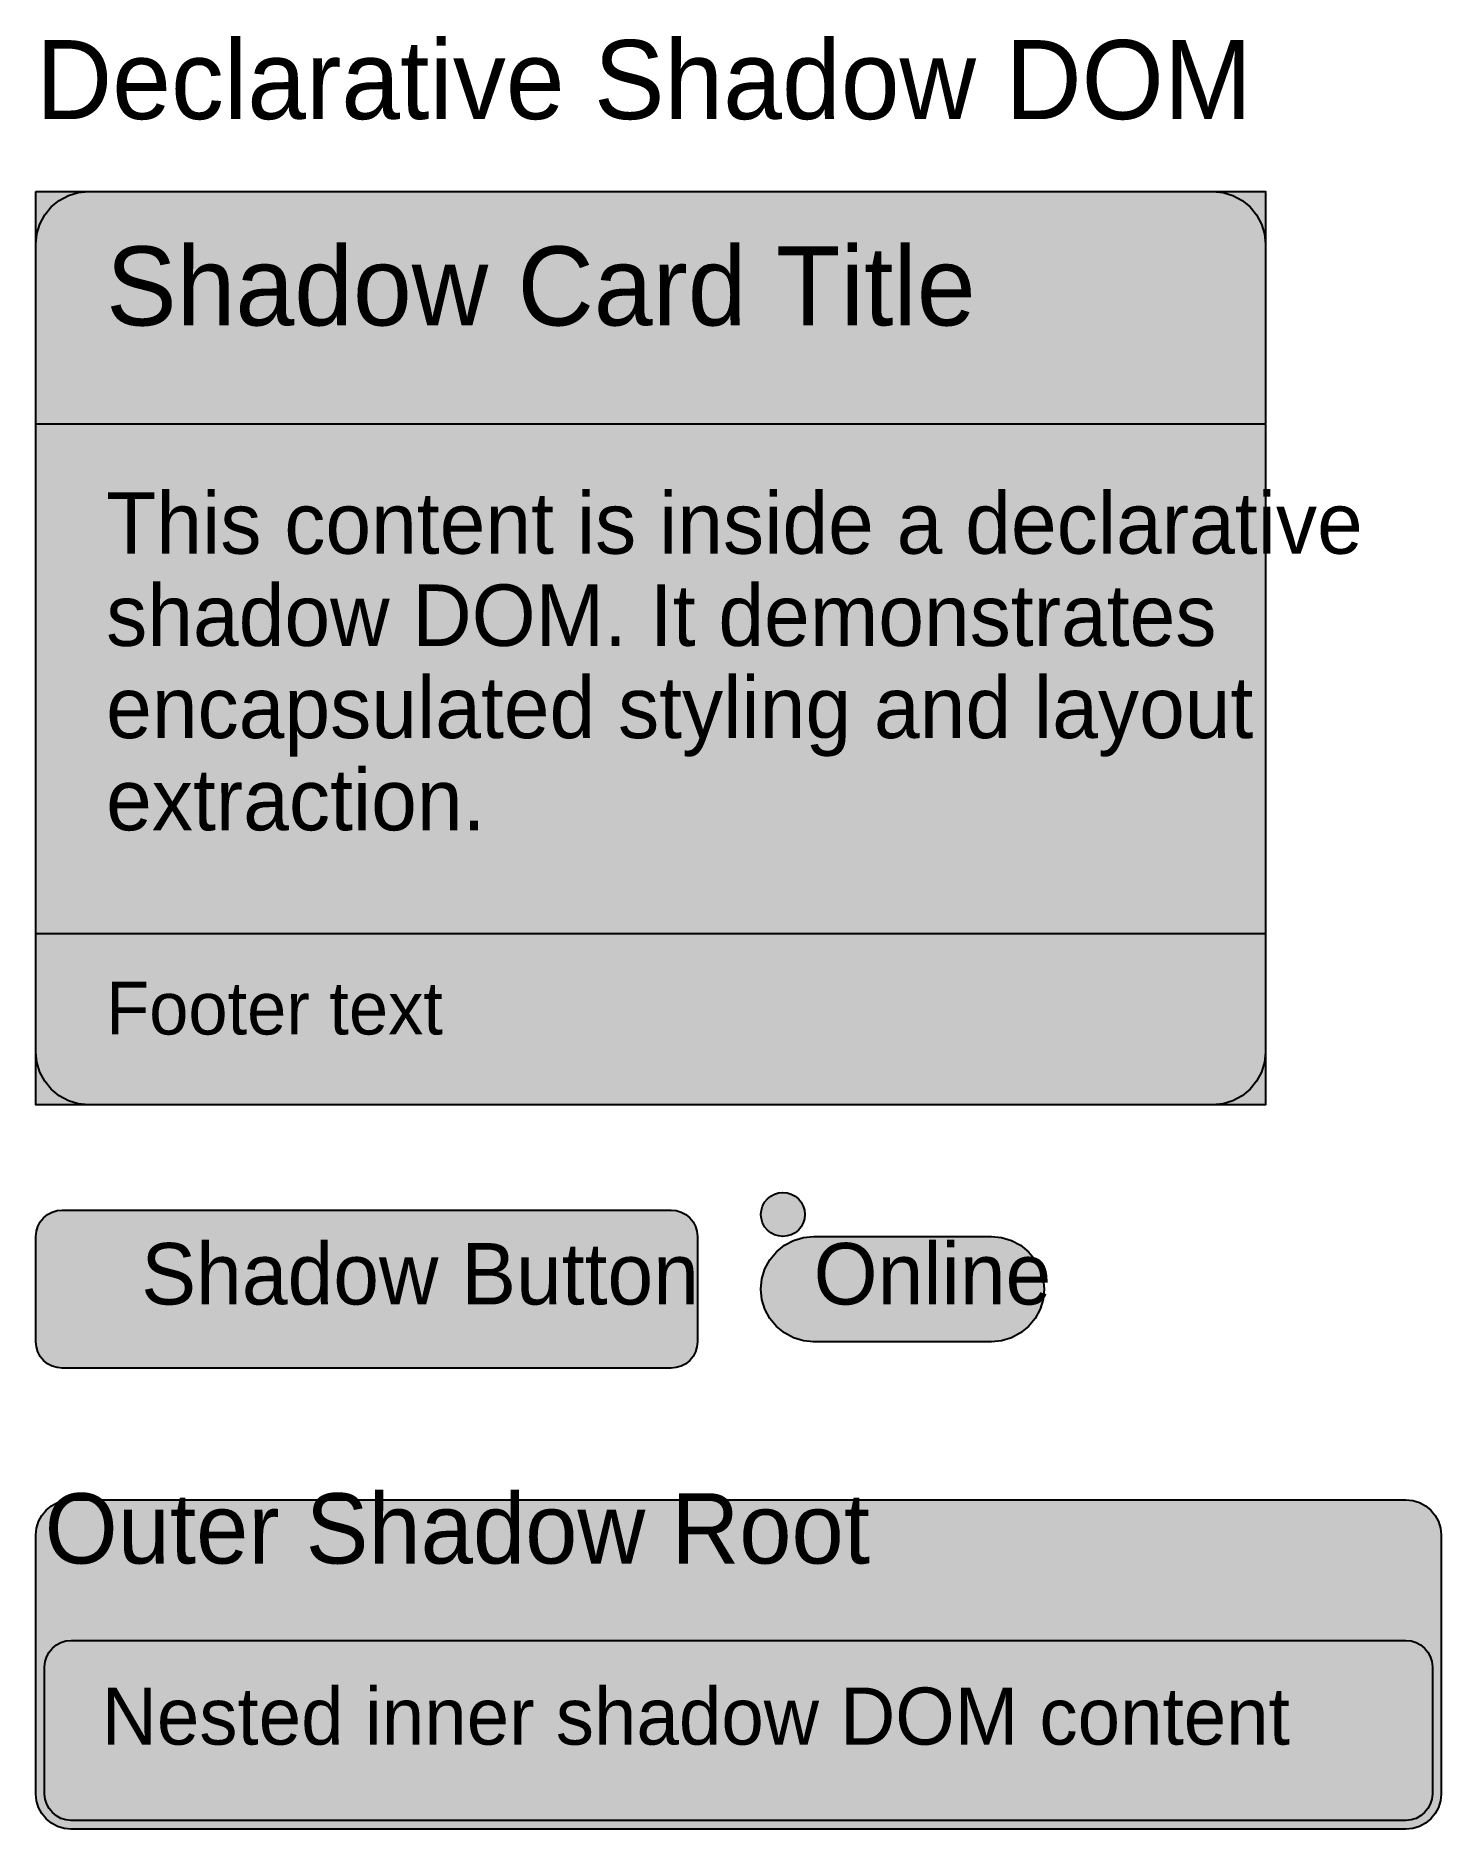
# Model space of a CAD drawing. Extents: x 0 to 320, y 0 to 408.
import ezdxf

# ---------------------------------------------------------------- set-up
doc = ezdxf.new("R2010")
doc.units = 0

msp = doc.modelspace()

# ---------------------------------------------------------------- hatches: boundary and pattern name
at = {"true_color": 0xffffff}
msp.add_hatch(color=256, dxfattribs=at).paths.add_polyline_path([(12, 373), (268, 373), (268, 373), (270.34, 372.77), (272.59, 372.09), (274.67, 370.98), (276.49, 369.49), (277.98, 367.67), (279.09, 365.59), (279.77, 363.34), (280, 361), (280, 177), (280, 177), (279.77, 174.66), (279.09, 172.41), (277.98, 170.33), (276.49, 168.51), (274.67, 167.02), (272.59, 165.91), (270.34, 165.23), (268, 165), (12, 165), (12, 165), (9.66, 165.23), (7.41, 165.91), (5.33, 167.02), (3.51, 168.51), (2.02, 170.33), (0.91, 172.41), (0.23, 174.66), (0, 177), (0, 361), (0, 361), (0.23, 363.34), (0.91, 365.59), (2.02, 367.67), (3.51, 369.49), (5.33, 370.98), (7.41, 372.09), (9.66, 372.77), (12, 373)], flags=0)
at = {"true_color": 0x667eea}
msp.add_hatch(color=256, dxfattribs=at).paths.add_polyline_path([(0, 373), (280, 373), (280, 320), (0, 320)], flags=0)
at = {"true_color": 0xf5f5f5}
msp.add_hatch(color=256, dxfattribs=at).paths.add_polyline_path([(0, 204), (280, 204), (280, 165), (0, 165)], flags=0)
at = {"true_color": 0x4caf50}
msp.add_hatch(color=256, dxfattribs=at).paths.add_polyline_path([(170.11, 145), (170.11, 145), (170.11, 145), (171.08, 144.9), (172.02, 144.62), (172.89, 144.16), (173.64, 143.54), (174.27, 142.78), (174.73, 141.91), (175.01, 140.98), (175.11, 140), (175.11, 140), (175.11, 140), (175.01, 139.02), (174.73, 138.09), (174.27, 137.22), (173.64, 136.46), (172.89, 135.84), (172.02, 135.38), (171.08, 135.1), (170.11, 135), (170.11, 135), (170.11, 135), (169.13, 135.1), (168.2, 135.38), (167.33, 135.84), (166.57, 136.46), (165.95, 137.22), (165.49, 138.09), (165.21, 139.02), (165.11, 140), (165.11, 140), (165.11, 140), (165.21, 140.98), (165.49, 141.91), (165.95, 142.78), (166.57, 143.54), (167.33, 144.16), (168.2, 144.62), (169.13, 144.9), (170.11, 145)], flags=0)
at = {"true_color": 0x1e88e5}
msp.add_hatch(color=256, dxfattribs=at).paths.add_polyline_path([(6, 141), (144.66, 141), (144.66, 141), (145.83, 140.88), (146.95, 140.54), (147.99, 139.99), (148.9, 139.24), (149.65, 138.33), (150.2, 137.3), (150.54, 136.17), (150.66, 135), (150.66, 111), (150.66, 111), (150.54, 109.83), (150.2, 108.7), (149.65, 107.67), (148.9, 106.76), (147.99, 106.01), (146.95, 105.46), (145.83, 105.12), (144.66, 105), (6, 105), (6, 105), (4.83, 105.12), (3.7, 105.46), (2.67, 106.01), (1.76, 106.76), (1.01, 107.67), (0.46, 108.7), (0.12, 109.83), (0, 111), (0, 135), (0, 135), (0.12, 136.17), (0.46, 137.3), (1.01, 138.33), (1.76, 139.24), (2.67, 139.99), (3.7, 140.54), (4.83, 140.88), (6, 141)], flags=0)
at = {"true_color": 0xe8f5e9}
msp.add_hatch(color=256, dxfattribs=at).paths.add_polyline_path([(177.11, 135), (217.58, 135), (217.58, 135), (219.92, 134.77), (222.17, 134.09), (224.24, 132.98), (226.06, 131.49), (227.56, 129.67), (228.66, 127.59), (229.35, 125.34), (229.58, 123), (229.58, 123), (229.58, 123), (229.35, 120.66), (228.66, 118.41), (227.56, 116.33), (226.06, 114.51), (224.24, 113.02), (222.17, 111.91), (219.92, 111.23), (217.58, 111), (177.11, 111), (177.11, 111), (174.77, 111.23), (172.52, 111.91), (170.44, 113.02), (168.62, 114.51), (167.13, 116.33), (166.02, 118.41), (165.34, 120.66), (165.11, 123), (165.11, 123), (165.11, 123), (165.34, 125.34), (166.02, 127.59), (167.13, 129.67), (168.62, 131.49), (170.44, 132.98), (172.52, 134.09), (174.77, 134.77), (177.11, 135)], flags=0)
at = {"true_color": 0xe3f2fd}
msp.add_hatch(color=256, dxfattribs=at).paths.add_polyline_path([(8, 75), (312, 75), (312, 75), (313.56, 74.85), (315.06, 74.39), (316.44, 73.65), (317.66, 72.66), (318.65, 71.44), (319.39, 70.06), (319.85, 68.56), (320, 67), (320, 8), (320, 8), (319.85, 6.44), (319.39, 4.94), (318.65, 3.56), (317.66, 2.34), (316.44, 1.35), (315.06, 0.61), (313.56, 0.15), (312, 0), (8, 0), (8, 0), (6.44, 0.15), (4.94, 0.61), (3.56, 1.35), (2.34, 2.34), (1.35, 3.56), (0.61, 4.94), (0.15, 6.44), (0, 8), (0, 67), (0, 67), (0.15, 68.56), (0.61, 70.06), (1.35, 71.44), (2.34, 72.66), (3.56, 73.65), (4.94, 74.39), (6.44, 74.85), (8, 75)], flags=0)
at = {"true_color": 0xfff3e0}
msp.add_hatch(color=256, dxfattribs=at).paths.add_polyline_path([(8, 43), (312, 43), (312, 43), (313.17, 42.88), (314.3, 42.54), (315.33, 41.99), (316.24, 41.24), (316.99, 40.33), (317.54, 39.3), (317.88, 38.17), (318, 37), (318, 8), (318, 8), (317.88, 6.83), (317.54, 5.7), (316.99, 4.67), (316.24, 3.76), (315.33, 3.01), (314.3, 2.46), (313.17, 2.12), (312, 2), (8, 2), (8, 2), (6.83, 2.12), (5.7, 2.46), (4.67, 3.01), (3.76, 3.76), (3.01, 4.67), (2.46, 5.7), (2.12, 6.83), (2, 8), (2, 37), (2, 37), (2.12, 38.17), (2.46, 39.3), (3.01, 40.33), (3.76, 41.24), (4.67, 41.99), (5.7, 42.54), (6.83, 42.88), (8, 43)], flags=0)

# ---------------------------------------------------------------- linework, layer by layer
at = {"true_color": 0xffffff}
msp.add_lwpolyline([(12, 373), (268, 373), (268, 373), (270.34, 372.77), (272.59, 372.09), (274.67, 370.98), (276.49, 369.49), (277.98, 367.67), (279.09, 365.59), (279.77, 363.34), (280, 361), (280, 177), (280, 177), (279.77, 174.66), (279.09, 172.41), (277.98, 170.33), (276.49, 168.51), (274.67, 167.02), (272.59, 165.91), (270.34, 165.23), (268, 165), (12, 165), (12, 165), (9.66, 165.23), (7.41, 165.91), (5.33, 167.02), (3.51, 168.51), (2.02, 170.33), (0.91, 172.41), (0.23, 174.66), (0, 177), (0, 361), (0, 361), (0.23, 363.34), (0.91, 365.59), (2.02, 367.67), (3.51, 369.49), (5.33, 370.98), (7.41, 372.09), (9.66, 372.77), (12, 373)], close=True, dxfattribs=at)
at = {"true_color": 0x667eea}
msp.add_lwpolyline([(0, 373), (280, 373), (280, 320), (0, 320)], close=True, dxfattribs=at)
at = {"true_color": 0xf5f5f5}
msp.add_lwpolyline([(0, 204), (280, 204), (280, 165), (0, 165)], close=True, dxfattribs=at)
at = {"true_color": 0x4caf50}
msp.add_lwpolyline([(170.11, 145), (170.11, 145), (170.11, 145), (171.08, 144.9), (172.02, 144.62), (172.89, 144.16), (173.64, 143.54), (174.27, 142.78), (174.73, 141.91), (175.01, 140.98), (175.11, 140), (175.11, 140), (175.11, 140), (175.01, 139.02), (174.73, 138.09), (174.27, 137.22), (173.64, 136.46), (172.89, 135.84), (172.02, 135.38), (171.08, 135.1), (170.11, 135), (170.11, 135), (170.11, 135), (169.13, 135.1), (168.2, 135.38), (167.33, 135.84), (166.57, 136.46), (165.95, 137.22), (165.49, 138.09), (165.21, 139.02), (165.11, 140), (165.11, 140), (165.11, 140), (165.21, 140.98), (165.49, 141.91), (165.95, 142.78), (166.57, 143.54), (167.33, 144.16), (168.2, 144.62), (169.13, 144.9), (170.11, 145)], close=True, dxfattribs=at)
at = {"true_color": 0x1e88e5}
msp.add_lwpolyline([(6, 141), (144.66, 141), (144.66, 141), (145.83, 140.88), (146.95, 140.54), (147.99, 139.99), (148.9, 139.24), (149.65, 138.33), (150.2, 137.3), (150.54, 136.17), (150.66, 135), (150.66, 111), (150.66, 111), (150.54, 109.83), (150.2, 108.7), (149.65, 107.67), (148.9, 106.76), (147.99, 106.01), (146.95, 105.46), (145.83, 105.12), (144.66, 105), (6, 105), (6, 105), (4.83, 105.12), (3.7, 105.46), (2.67, 106.01), (1.76, 106.76), (1.01, 107.67), (0.46, 108.7), (0.12, 109.83), (0, 111), (0, 135), (0, 135), (0.12, 136.17), (0.46, 137.3), (1.01, 138.33), (1.76, 139.24), (2.67, 139.99), (3.7, 140.54), (4.83, 140.88), (6, 141)], close=True, dxfattribs=at)
at = {"true_color": 0xe8f5e9}
msp.add_lwpolyline([(177.11, 135), (217.58, 135), (217.58, 135), (219.92, 134.77), (222.17, 134.09), (224.24, 132.98), (226.06, 131.49), (227.56, 129.67), (228.66, 127.59), (229.35, 125.34), (229.58, 123), (229.58, 123), (229.58, 123), (229.35, 120.66), (228.66, 118.41), (227.56, 116.33), (226.06, 114.51), (224.24, 113.02), (222.17, 111.91), (219.92, 111.23), (217.58, 111), (177.11, 111), (177.11, 111), (174.77, 111.23), (172.52, 111.91), (170.44, 113.02), (168.62, 114.51), (167.13, 116.33), (166.02, 118.41), (165.34, 120.66), (165.11, 123), (165.11, 123), (165.11, 123), (165.34, 125.34), (166.02, 127.59), (167.13, 129.67), (168.62, 131.49), (170.44, 132.98), (172.52, 134.09), (174.77, 134.77), (177.11, 135)], close=True, dxfattribs=at)
at = {"true_color": 0x90caf9}
msp.add_lwpolyline([(8, 75), (312, 75), (312, 75), (313.56, 74.85), (315.06, 74.39), (316.44, 73.65), (317.66, 72.66), (318.65, 71.44), (319.39, 70.06), (319.85, 68.56), (320, 67), (320, 8), (320, 8), (319.85, 6.44), (319.39, 4.94), (318.65, 3.56), (317.66, 2.34), (316.44, 1.35), (315.06, 0.61), (313.56, 0.15), (312, 0), (8, 0), (8, 0), (6.44, 0.15), (4.94, 0.61), (3.56, 1.35), (2.34, 2.34), (1.35, 3.56), (0.61, 4.94), (0.15, 6.44), (0, 8), (0, 67), (0, 67), (0.15, 68.56), (0.61, 70.06), (1.35, 71.44), (2.34, 72.66), (3.56, 73.65), (4.94, 74.39), (6.44, 74.85), (8, 75)], close=True, dxfattribs=at)
at = {"true_color": 0xff9800}
msp.add_lwpolyline([(8, 43), (312, 43), (312, 43), (313.17, 42.88), (314.3, 42.54), (315.33, 41.99), (316.24, 41.24), (316.99, 40.33), (317.54, 39.3), (317.88, 38.17), (318, 37), (318, 8), (318, 8), (317.88, 6.83), (317.54, 5.7), (316.99, 4.67), (316.24, 3.76), (315.33, 3.01), (314.3, 2.46), (313.17, 2.12), (312, 2), (8, 2), (8, 2), (6.83, 2.12), (5.7, 2.46), (4.67, 3.01), (3.76, 3.76), (3.01, 4.67), (2.46, 5.7), (2.12, 6.83), (2, 8), (2, 37), (2, 37), (2.12, 38.17), (2.46, 39.3), (3.01, 40.33), (3.76, 41.24), (4.67, 41.99), (5.7, 42.54), (6.83, 42.88), (8, 43)], close=True, dxfattribs=at)

# ---------------------------------------------------------------- texts
at = {"true_color": 0x000000}
msp.add_text('Declarative Shadow DOM', height=18, dxfattribs=at).set_placement((0, 389.5))
at = {"true_color": 0xffffff}
for s, height, p in [('Shadow Card Title', 18, (16, 342.5)), ('Shadow Button', 14, (24, 119.5))]:
    msp.add_text(s, height=height, dxfattribs=at).set_placement(p)
at = {"true_color": 0x333333}
for s, p in [('This content is inside a declarative', (16, 290.5)), ('shadow DOM. It demonstrates', (16, 269.5)), ('encapsulated styling and layout', (16, 248.5)), ('extraction.', (16, 227.5)), ('Online', (177.11, 119.5))]:
    msp.add_text(s, height=14, dxfattribs=at).set_placement(p)
at = {"true_color": 0x888888}
msp.add_text('Footer text', height=12, dxfattribs=at).set_placement((16, 181))
at = {"true_color": 0x1565c0}
msp.add_text('Outer Shadow Root', height=16, dxfattribs=at).set_placement((2, 60.5))
at = {"true_color": 0xe65100}
msp.add_text('Nested inner shadow DOM content', height=13, dxfattribs=at).set_placement((15, 19.25))

doc.saveas('drawing.dxf')
